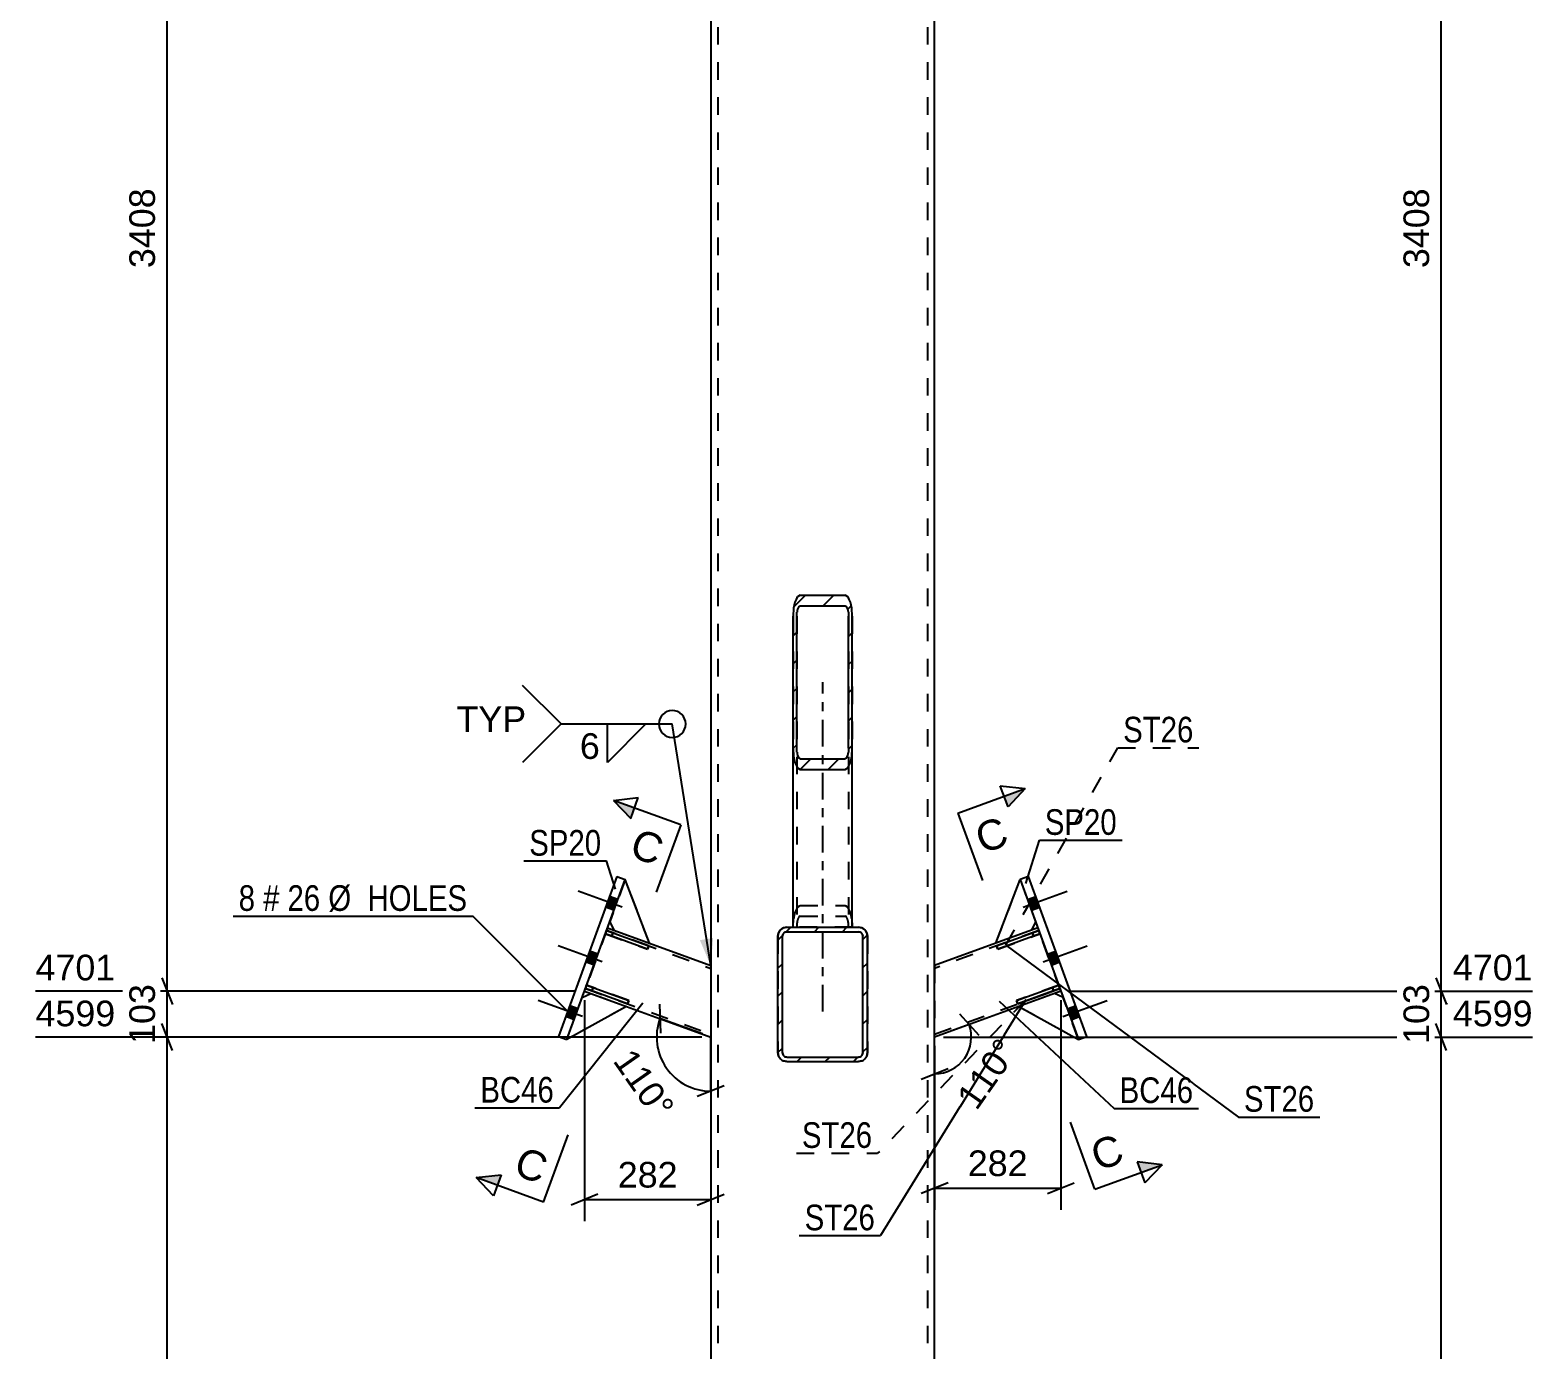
# Model space of a CAD drawing. Header units: millimetres. Extents: x -315 to 526, y -215 to 379.
# Drawn here: x -88.5 to 79.9, y 84.2 to 231.6 of the extents above; entities that cross this region are included whole.
import ezdxf

# ---------------------------------------------------------------- set-up
doc = ezdxf.new("R2010")
doc.units = ezdxf.units.MM
doc.linetypes.add('DXK_LINE_DOT2', pattern=[3.9198, 1.9599, -1.9599])
doc.linetypes.add('DXK_LINE_DOT3', pattern=[5.9187, 2.979, -0.9799, 0.9799, -0.9799])
doc.styles.add('Arial', font='arial.ttf', dxfattribs={"height": 0.2})
doc.styles.add('Arial Narrow', font='ARIALN.TTF', dxfattribs={"height": 0.2})

# ---------------------------------------------------------------- blocks, each defined once
blk = doc.blocks.new('Part-284857918-11351 - 11259')
at = {"color": 7, "linetype": 'DXK_LINE_DOT2'}
for p, q in [((-24.03, 131.32), (-26.6, 124.27)), ((-24.13, 131.03), (-12.5, 126.8)), ((-23.33, 131.06), (-19.33, 129.61)), ((-12.5, 127.12), (-12.5, 119.14)), ((-26.49, 124.55), (-12.5, 119.46)), ((-25.89, 124.01), (-21.9, 122.56))]:
    blk.add_line(p, q, dxfattribs=at)
at = {"color": 2, "linetype": 'Continuous'}
for p, q in [((-24.03, 131.32), (-23.33, 131.06)), ((-19.33, 129.61), (-12.5, 127.12)), ((-26.6, 124.27), (-25.89, 124.01)), ((-21.9, 122.56), (-12.5, 119.14))]:
    blk.add_line(p, q, dxfattribs=at)
blk = doc.blocks.new('Part-284857918-11346 - 11259')
at = {"linetype": 'Continuous'}
h = blk.add_hatch(dxfattribs=at)
h.set_pattern_fill('', scale=0.7, style=0, pattern_type=0)
h.set_pattern_definition([(45, (-5, 117.4), (-1.57154, 1.57154), [])])
h.paths.add_polyline_path([(-5, 130.4), (-5, 117.4), (-4.92, 117.02), (-4.71, 116.69), (-4.38, 116.48), (-4, 116.4), (4, 116.4), (4.38, 116.48), (4.71, 116.69), (4.92, 117.02), (5, 117.4), (5, 130.4), (4.92, 130.78), (4.71, 131.11), (4.38, 131.32), (4, 131.4), (-4, 131.4), (-4.38, 131.32), (-4.71, 131.11), (-4.92, 130.78)])
h.paths.add_polyline_path([(-4.35, 130.75), (-4.19, 130.86), (-4, 130.9), (4, 130.9), (4.19, 130.86), (4.35, 130.75), (4.46, 130.59), (4.5, 130.4), (4.5, 117.4), (4.46, 117.21), (4.35, 117.05), (4.19, 116.94), (4, 116.9), (-4, 116.9), (-4.19, 116.94), (-4.35, 117.05), (-4.46, 117.21), (-4.5, 117.4), (-4.5, 130.4), (-4.46, 130.59)])
at = {"color": 7, "linetype": 'DXK_LINE_DOT2'}
for p, q in [((-4.38, 131.32), (-4, 131.4)), ((-4, 131.4), (4, 131.4)), ((4, 131.4), (4.38, 131.32)), ((-5, 130.4), (-4.92, 130.78)), ((-5, 130.4), (-5, 117.4)), ((-5, 130.4), (-5, 130.4)), ((-4.46, 130.59), (-4.5, 130.4)), ((-4.5, 117.4), (-4.5, 130.4)), ((-4, 130.9), (-4.19, 130.86)), ((-4, 130.9), (4, 130.9)), ((4.19, 130.86), (4, 130.9)), ((4.5, 130.4), (4.46, 130.59)), ((4.5, 117.4), (4.5, 130.4)), ((4.92, 130.78), (5, 130.4)), ((5, 130.4), (5, 117.4)), ((5, 130.4), (5, 130.4)), ((-4.92, 117.02), (-5, 117.4)), ((-4.5, 117.4), (-4.46, 117.21)), ((-4, 116.4), (-4.38, 116.48)), ((-4.19, 116.94), (-4, 116.9)), ((-4, 116.9), (4, 116.9)), ((-4, 116.4), (4, 116.4)), ((4, 116.9), (4.19, 116.94)), ((4.38, 116.48), (4, 116.4)), ((4.46, 117.21), (4.5, 117.4)), ((5, 117.4), (4.92, 117.02))]:
    blk.add_line(p, q, dxfattribs=at)
at = {"color": 2, "linetype": 'Continuous'}
for p, q in [((-4, 131.4), (-4.38, 131.32)), ((-4, 131.4), (-4, 131.4)), ((-4, 131.4), (4, 131.4)), ((4, 131.4), (4, 131.4)), ((4.38, 131.32), (4, 131.4)), ((-4.92, 130.78), (-5, 130.4)), ((-5, 130.4), (-5, 130.4)), ((-5, 117.4), (-5, 130.4)), ((-4.5, 130.4), (-4.46, 130.59)), ((-4.5, 130.4), (-4.5, 130.4)), ((-4.5, 117.4), (-4.5, 130.4)), ((-4.19, 130.86), (-4, 130.9)), ((-4, 130.9), (-4, 130.9)), ((-4, 130.9), (4, 130.9)), ((4, 130.9), (4, 130.9)), ((4, 130.9), (4.19, 130.86)), ((4.46, 130.59), (4.5, 130.4)), ((4.5, 130.4), (4.5, 130.4)), ((4.5, 117.4), (4.5, 130.4)), ((5, 130.4), (4.92, 130.78)), ((5, 130.4), (5, 130.4)), ((5, 117.4), (5, 130.4)), ((-5, 117.4), (-5, 117.4)), ((-5, 117.4), (-4.92, 117.02)), ((-4.5, 117.4), (-4.5, 117.4)), ((-4.46, 117.21), (-4.5, 117.4)), ((-4.38, 116.48), (-4, 116.4)), ((-4, 116.9), (-4.19, 116.94)), ((-4, 116.9), (-4, 116.9)), ((-4, 116.9), (4, 116.9)), ((-4, 116.4), (-4, 116.4)), ((-4, 116.4), (4, 116.4)), ((4.19, 116.94), (4, 116.9)), ((4, 116.9), (4, 116.9)), ((4, 116.4), (4.38, 116.48)), ((4, 116.4), (4, 116.4)), ((4.5, 117.4), (4.46, 117.21)), ((4.5, 117.4), (4.5, 117.4)), ((4.92, 117.02), (5, 117.4)), ((5, 117.4), (5, 117.4))]:
    blk.add_line(p, q, dxfattribs=at)
at = {"color": 7, "linetype": 'DXK_LINE_DOT3'}
blk.add_line((0, 123.9), (0, 123.9), dxfattribs=at)
at = {"color": 7, "linetype": 'DXK_LINE_DOT2'}
for centre, radius, start, end in [((-4, 130.4), 1, 112.5, 157.5), ((-4, 130.4), 0.5, 112.5, 157.5), ((4, 130.4), 0.5, 22.5, 67.5), ((4, 130.4), 1, 22.5, 67.5), ((-4, 117.4), 1, 202.5, 247.5), ((-4, 117.4), 0.5, 202.5, 247.5), ((4, 117.4), 0.5, 292.5, 337.5), ((4, 117.4), 1, 292.5, 337.5)]:
    blk.add_arc(centre, radius, start, end, dxfattribs=at)
at = {"color": 2, "linetype": 'Continuous'}
for centre, radius, start, end in [((-4, 130.4), 1, 112.5, 157.5), ((-4, 130.4), 0.5, 112.5, 157.5), ((4, 130.4), 0.5, 22.5, 67.5), ((4, 130.4), 1, 22.5, 67.5), ((-4, 117.4), 1, 202.5, 247.5), ((-4, 117.4), 0.5, 202.5, 247.5), ((4, 117.4), 0.5, 292.5, 337.5), ((4, 117.4), 1, 292.5, 337.5)]:
    blk.add_arc(centre, radius, start, end, dxfattribs=at)
blk = doc.blocks.new('Part-284857918-11348 - 11259')
at = {"linetype": 'Continuous'}
h = blk.add_hatch(dxfattribs=at)
h.set_pattern_fill('', scale=0.7, style=0, pattern_type=0)
h.set_pattern_definition([(45, (-3.3, 151.3898), (-1.57154, 1.57154), [])])
h.paths.add_polyline_path([(-3.3, 166.13), (-3.3, 151.39), (-3.24, 150.49), (-3.07, 149.72), (-2.81, 149.21), (-2.5, 149.03), (2.5, 149.03), (2.81, 149.21), (3.07, 149.72), (3.24, 150.49), (3.3, 151.39), (3.3, 166.13), (3.24, 167.04), (3.07, 167.8), (2.81, 168.31), (2.5, 168.49), (-2.5, 168.49), (-2.81, 168.31), (-3.07, 167.8), (-3.24, 167.04)])
h.paths.add_polyline_path([(-2.78, 166.97), (-2.65, 167.22), (-2.5, 167.31), (2.5, 167.31), (2.65, 167.22), (2.78, 166.97), (2.87, 166.58), (2.9, 166.13), (2.9, 151.39), (2.87, 150.94), (2.78, 150.56), (2.65, 150.3), (2.5, 150.21), (-2.5, 150.21), (-2.65, 150.3), (-2.78, 150.56), (-2.87, 150.94), (-2.9, 151.39), (-2.9, 166.13), (-2.87, 166.58)])
at = {"color": 2, "linetype": 'Continuous'}
for p, q in [((-2.5, 168.49), (-2.81, 168.31)), ((-2.5, 168.49), (2.5, 168.49)), ((2.81, 168.31), (2.5, 168.49)), ((-3.24, 167.04), (-3.3, 166.13)), ((-2.65, 167.22), (-2.5, 167.31)), ((-2.5, 167.31), (2.5, 167.31)), ((2.5, 167.31), (2.65, 167.22)), ((3.3, 166.13), (3.24, 167.04)), ((-3.3, 151.39), (-3.3, 166.13)), ((-2.9, 166.13), (-2.87, 166.58)), ((-2.9, 151.39), (-2.9, 166.13)), ((2.87, 166.58), (2.9, 166.13)), ((2.9, 151.39), (2.9, 166.13)), ((3.3, 151.39), (3.3, 166.13)), ((-3.3, 131.4), (-3.3, 151.39)), ((-3.3, 151.39), (-3.24, 150.49)), ((-2.87, 150.94), (-2.9, 151.39)), ((-2.5, 150.21), (-2.65, 150.3)), ((-2.5, 150.21), (2.5, 150.21)), ((2.65, 150.3), (2.5, 150.21)), ((2.9, 151.39), (2.87, 150.94)), ((3.24, 150.49), (3.3, 151.39)), ((3.3, 131.4), (3.3, 151.39)), ((-2.81, 149.21), (-2.5, 149.03)), ((-2.5, 149.03), (2.5, 149.03)), ((2.5, 149.03), (2.81, 149.21))]:
    blk.add_line(p, q, dxfattribs=at)
at = {"color": 7, "linetype": 'DXK_LINE_DOT2'}
for p, q in [((-3.3, 166.13), (-3.3, 151.39)), ((-2.9, 166.13), (-2.9, 131.4)), ((2.9, 166.13), (2.9, 131.4)), ((3.3, 166.13), (3.3, 151.39)), ((-2.81, 133.64), (-2.5, 133.82)), ((-2.5, 133.82), (2.5, 133.82)), ((2.5, 133.82), (2.81, 133.64)), ((-3.3, 131.46), (-3.24, 132.36)), ((3.3, 131.4), (-3.3, 131.4)), ((-2.87, 131.91), (-2.9, 131.46)), ((-2.5, 132.64), (-2.65, 132.55)), ((-2.5, 132.64), (2.5, 132.64)), ((2.65, 132.55), (2.5, 132.64)), ((2.9, 131.46), (2.87, 131.91)), ((3.24, 132.36), (3.3, 131.46))]:
    blk.add_line(p, q, dxfattribs=at)
at = {"color": 7, "linetype": 'DXK_LINE_DOT3'}
blk.add_line((0, 121.99), (0, 158.76), dxfattribs=at)
at = {"color": 2, "linetype": 'Continuous'}
for centre, radius, start, end in [((-0.49, 166.82), 2.76, 147.1246, 175.4089), ((-1.49, 166.47), 1.38, 147.1246, 175.4089), ((1.49, 166.47), 1.38, 4.5911, 32.8754), ((0.49, 166.82), 2.76, 4.5911, 32.8754), ((-0.49, 150.71), 2.76, 184.5911, 212.8754), ((-1.49, 151.05), 1.38, 184.5911, 212.8754), ((1.49, 151.05), 1.38, 327.1246, 355.4089), ((0.49, 150.71), 2.76, 327.1246, 355.4089)]:
    blk.add_arc(centre, radius, start, end, dxfattribs=at)
at = {"color": 7, "linetype": 'DXK_LINE_DOT2'}
for centre, radius, start, end in [((-0.49, 132.14), 2.76, 147.1246, 175.4089), ((0.49, 132.14), 2.76, 4.5911, 32.8754), ((-1.49, 131.8), 1.38, 147.1246, 175.4089), ((1.49, 131.8), 1.38, 4.5911, 32.8754)]:
    blk.add_arc(centre, radius, start, end, dxfattribs=at)
blk = doc.blocks.new('Part-284857918-11370 - 11259')
at = {"color": 7, "linetype": 'DXK_LINE_DOT2'}
for p, q in [((24.13, 131.03), (12.5, 126.8)), ((23.33, 131.06), (19.33, 129.61)), ((26.6, 124.27), (24.03, 131.32)), ((12.5, 127.12), (12.5, 119.14)), ((12.5, 119.46), (26.49, 124.55)), ((25.89, 124.01), (21.9, 122.56))]:
    blk.add_line(p, q, dxfattribs=at)
at = {"color": 2, "linetype": 'Continuous'}
for p, q in [((24.03, 131.32), (23.33, 131.06)), ((19.33, 129.61), (12.5, 127.12)), ((26.6, 124.27), (25.89, 124.01)), ((21.9, 122.56), (12.5, 119.14))]:
    blk.add_line(p, q, dxfattribs=at)
blk = doc.blocks.new('Part-284857918-11373 - 11259')
at = {"color": 2, "linetype": 'Continuous'}
for p, q in [((-23, 137.06), (-29.5, 119.21)), ((-28.56, 118.86), (-22.06, 136.72)), ((-23, 137.06), (-22.06, 136.72)), ((-29.5, 119.21), (-28.56, 118.86))]:
    blk.add_line(p, q, dxfattribs=at)
blk = doc.blocks.new('Part-284857918-11438 - 11259')
at = {"color": 7, "linetype": 'DXK_LINE_DOT2'}
for p, q in [((26.36, 124.93), (21.66, 123.22)), ((25.65, 124.67), (25.79, 124.29)), ((26.49, 124.55), (26.36, 124.93)), ((21.66, 123.22), (21.79, 122.84)), ((21.79, 122.84), (26.49, 124.55))]:
    blk.add_line(p, q, dxfattribs=at)
blk = doc.blocks.new('Part-284857918-11374 - 11259')
at = {"color": 2, "linetype": 'Continuous'}
for p, q in [((23, 137.06), (22.06, 136.72)), ((22.06, 136.72), (28.56, 118.86)), ((29.5, 119.21), (23, 137.06)), ((28.56, 118.86), (29.5, 119.21))]:
    blk.add_line(p, q, dxfattribs=at)
blk = doc.blocks.new('Part-284857918-11439 - 11259')
at = {"color": 7, "linetype": 'DXK_LINE_DOT2'}
for p, q in [((24.13, 131.03), (19.43, 129.32)), ((19.57, 128.95), (24.27, 130.66)), ((23.43, 130.78), (23.56, 130.4)), ((24.27, 130.66), (24.13, 131.03)), ((19.43, 129.32), (19.57, 128.95))]:
    blk.add_line(p, q, dxfattribs=at)
blk = doc.blocks.new('Part-284857918-11445 - 11259')
at = {"color": 2, "linetype": 'Continuous'}
for p, q in [((19.33, 129.61), (22.06, 136.72)), ((23.77, 132.02), (23.33, 131.06)), ((23.33, 131.06), (19.33, 129.61))]:
    blk.add_line(p, q, dxfattribs=at)
at = {"color": 7, "linetype": 'DXK_LINE_DOT2'}
blk.add_line((22.06, 136.72), (23.77, 132.02), dxfattribs=at)
blk = doc.blocks.new('Part-284857918-11446 - 11259')
at = {"color": 7, "linetype": 'DXK_LINE_DOT2'}
for p, q in [((-24.13, 131.03), (-24.27, 130.66)), ((-24.27, 130.66), (-19.57, 128.95)), ((-19.43, 129.32), (-24.13, 131.03)), ((-23.43, 130.78), (-23.56, 130.4)), ((-19.57, 128.95), (-19.43, 129.32))]:
    blk.add_line(p, q, dxfattribs=at)
blk = doc.blocks.new('Part-284857918-11382 - 11259')
at = {"color": 7, "linetype": 'DXK_LINE_DOT2'}
for p, q in [((-4, 131.4), (-4.38, 131.32)), ((-4, 131.4), (4, 131.4)), ((4.38, 131.32), (4, 131.4)), ((-4.92, 130.78), (-5, 130.4)), ((-5, 117.4), (-5, 130.4)), ((-4.5, 130.4), (-4.46, 130.59)), ((-4.5, 117.4), (-4.5, 130.4)), ((-4.19, 130.86), (-4, 130.9)), ((-4, 130.9), (4, 130.9)), ((4, 130.9), (4.19, 130.86)), ((4.46, 130.59), (4.5, 130.4)), ((4.5, 117.4), (4.5, 130.4)), ((5, 130.4), (4.92, 130.78)), ((5, 117.4), (5, 130.4)), ((-5, 117.4), (-4.92, 117.02)), ((-4.46, 117.21), (-4.5, 117.4)), ((-4.38, 116.48), (-4, 116.4)), ((-4, 116.9), (-4.19, 116.94)), ((-4, 116.9), (4, 116.9)), ((-4, 116.4), (4, 116.4)), ((4.19, 116.94), (4, 116.9)), ((4, 116.4), (4.38, 116.48)), ((4.5, 117.4), (4.46, 117.21)), ((4.92, 117.02), (5, 117.4))]:
    blk.add_line(p, q, dxfattribs=at)
at = {"color": 7, "linetype": 'DXK_LINE_DOT3'}
blk.add_line((0, 123.9), (0, 123.9), dxfattribs=at)
at = {"color": 7, "linetype": 'DXK_LINE_DOT2'}
for centre, radius, start, end in [((-4, 130.4), 1, 112.5, 157.5), ((-4, 130.4), 0.5, 112.5, 157.5), ((4, 130.4), 0.5, 22.5, 67.5), ((4, 130.4), 1, 22.5, 67.5), ((-4, 117.4), 1, 202.5, 247.5), ((-4, 117.4), 0.5, 202.5, 247.5), ((4, 117.4), 0.5, 292.5, 337.5), ((4, 117.4), 1, 292.5, 337.5)]:
    blk.add_arc(centre, radius, start, end, dxfattribs=at)
blk = doc.blocks.new('Part-284857918-11413 - 11259')
at = {"color": 2, "linetype": 'Continuous'}
for p, q in [((-12.5, 294.65), (-12.5, 62)), ((-12.5, 294.65), (-12.25, 294.65)), ((-11.7, 294.65), (-10.9, 294.65)), ((-10.9, 294.65), (11.7, 294.65)), ((12.5, 294.65), (12.25, 294.65)), ((12.5, 62), (12.5, 294.65)), ((-12.5, 61.9), (-12.5, 0)), ((12.5, 0), (12.5, 61.9))]:
    blk.add_line(p, q, dxfattribs=at)
at = {"color": 7, "linetype": 'DXK_LINE_DOT2'}
for p, q in [((-12.38, 294.65), (-11.7, 294.65)), ((-11.7, 294.65), (-11.7, 62)), ((12.25, 294.65), (10.9, 294.65)), ((11.7, 294.65), (11.7, 62)), ((-11.7, 61.9), (-11.7, 0)), ((11.7, 61.9), (11.7, 0)), ((-12.5, 0), (12.5, 0))]:
    blk.add_line(p, q, dxfattribs=at)
blk = doc.blocks.new('Part-284857918-11440 - 11259')
at = {"color": 2, "linetype": 'Continuous'}
for p, q in [((21.66, 123.22), (26.36, 124.93)), ((26.36, 124.93), (26.49, 124.55)), ((21.79, 122.84), (21.66, 123.22)), ((26.49, 124.55), (21.79, 122.84))]:
    blk.add_line(p, q, dxfattribs=at)
at = {"color": 7, "linetype": 'DXK_LINE_DOT2'}
blk.add_line((25.79, 124.29), (25.65, 124.67), dxfattribs=at)
blk = doc.blocks.new('Part-284857918-11441 - 11259')
at = {"color": 2, "linetype": 'Continuous'}
for p, q in [((19.43, 129.32), (24.13, 131.03)), ((24.27, 130.66), (19.57, 128.95)), ((24.13, 131.03), (24.27, 130.66)), ((19.57, 128.95), (19.43, 129.32))]:
    blk.add_line(p, q, dxfattribs=at)
at = {"color": 7, "linetype": 'DXK_LINE_DOT2'}
blk.add_line((23.56, 130.4), (23.43, 130.78), dxfattribs=at)
blk = doc.blocks.new('Part-284857918-11442 - 11259')
at = {"color": 7, "linetype": 'DXK_LINE_DOT2'}
for p, q in [((25.89, 124.01), (21.9, 122.56)), ((26.85, 123.56), (25.89, 124.01)), ((28.56, 118.86), (26.85, 123.56)), ((21.9, 122.56), (28.56, 118.86))]:
    blk.add_line(p, q, dxfattribs=at)
blk = doc.blocks.new('Part-284857918-11443 - 11259')
at = {"color": 2, "linetype": 'Continuous'}
for p, q in [((25.89, 124.01), (21.9, 122.56)), ((26.85, 123.56), (25.89, 124.01)), ((21.9, 122.56), (28.56, 118.86))]:
    blk.add_line(p, q, dxfattribs=at)
at = {"color": 7, "linetype": 'DXK_LINE_DOT2'}
blk.add_line((28.56, 118.86), (26.85, 123.56), dxfattribs=at)
blk = doc.blocks.new('Part-284857918-11444 - 11259')
at = {"color": 7, "linetype": 'DXK_LINE_DOT2'}
for p, q in [((19.33, 129.61), (22.06, 136.72)), ((22.06, 136.72), (23.77, 132.02)), ((23.77, 132.02), (23.33, 131.06)), ((23.33, 131.06), (19.33, 129.61))]:
    blk.add_line(p, q, dxfattribs=at)
blk = doc.blocks.new('Part-284857918-11447 - 11259')
at = {"color": 7, "linetype": 'DXK_LINE_DOT2'}
for p, q in [((-26.36, 124.93), (-26.49, 124.55)), ((-21.66, 123.22), (-26.36, 124.93)), ((-25.65, 124.67), (-25.79, 124.29)), ((-26.49, 124.55), (-21.79, 122.84)), ((-21.79, 122.84), (-21.66, 123.22))]:
    blk.add_line(p, q, dxfattribs=at)
blk = doc.blocks.new('Part-284857918-11448 - 11259')
at = {"color": 2, "linetype": 'Continuous'}
for p, q in [((-24.27, 130.66), (-24.13, 131.03)), ((-19.57, 128.95), (-24.27, 130.66)), ((-24.13, 131.03), (-19.43, 129.32)), ((-19.43, 129.32), (-19.57, 128.95))]:
    blk.add_line(p, q, dxfattribs=at)
at = {"color": 7, "linetype": 'DXK_LINE_DOT2'}
blk.add_line((-23.56, 130.4), (-23.43, 130.78), dxfattribs=at)
blk = doc.blocks.new('Part-284857918-11449 - 11259')
at = {"color": 2, "linetype": 'Continuous'}
for p, q in [((-26.49, 124.55), (-26.36, 124.93)), ((-26.36, 124.93), (-21.66, 123.22)), ((-21.79, 122.84), (-26.49, 124.55)), ((-21.66, 123.22), (-21.79, 122.84))]:
    blk.add_line(p, q, dxfattribs=at)
at = {"color": 7, "linetype": 'DXK_LINE_DOT2'}
blk.add_line((-25.79, 124.29), (-25.65, 124.67), dxfattribs=at)
blk = doc.blocks.new('Part-284857918-11450 - 11259')
at = {"color": 7, "linetype": 'DXK_LINE_DOT2'}
for p, q in [((-22.06, 136.72), (-23.77, 132.02)), ((-19.33, 129.61), (-22.06, 136.72)), ((-23.77, 132.02), (-23.33, 131.06)), ((-23.33, 131.06), (-19.33, 129.61))]:
    blk.add_line(p, q, dxfattribs=at)
blk = doc.blocks.new('Part-284857918-11451 - 11259')
at = {"color": 7, "linetype": 'DXK_LINE_DOT2'}
blk.add_line((-22.06, 136.72), (-23.77, 132.02), dxfattribs=at)
at = {"color": 2, "linetype": 'Continuous'}
for p, q in [((-19.33, 129.61), (-22.06, 136.72)), ((-23.77, 132.02), (-23.33, 131.06)), ((-23.33, 131.06), (-19.33, 129.61))]:
    blk.add_line(p, q, dxfattribs=at)
blk = doc.blocks.new('Part-284857918-11452 - 11259')
at = {"color": 7, "linetype": 'DXK_LINE_DOT2'}
for p, q in [((-28.56, 118.86), (-26.85, 123.56)), ((-26.85, 123.56), (-25.89, 124.01)), ((-25.89, 124.01), (-21.9, 122.56)), ((-21.9, 122.56), (-28.56, 118.86))]:
    blk.add_line(p, q, dxfattribs=at)
blk = doc.blocks.new('Part-284857918-11453 - 11259')
at = {"color": 7, "linetype": 'DXK_LINE_DOT2'}
blk.add_line((-28.56, 118.86), (-26.85, 123.56), dxfattribs=at)
at = {"color": 2, "linetype": 'Continuous'}
for p, q in [((-26.85, 123.56), (-25.89, 124.01)), ((-25.89, 124.01), (-21.9, 122.56)), ((-21.9, 122.56), (-28.56, 118.86))]:
    blk.add_line(p, q, dxfattribs=at)
blk = doc.blocks.new('Bolt-284857918-11461 - 11259')
at = {"linetype": 'Continuous'}
for points in [[(-23.31, 133.29), (-22.87, 134.51), (-23.81, 134.85), (-24.25, 133.63)], [(-23.31, 133.29), (-22.87, 134.51), (-23.81, 134.85), (-24.25, 133.63)], [(-23.31, 133.29), (-22.87, 134.51), (-23.81, 134.85), (-24.25, 133.63)], [(-25.53, 127.18), (-25.09, 128.4), (-26.03, 128.74), (-26.47, 127.52)], [(-25.53, 127.18), (-25.09, 128.4), (-26.03, 128.74), (-26.47, 127.52)], [(-27.76, 121.07), (-27.31, 122.29), (-28.25, 122.64), (-28.7, 121.42)], [(-27.76, 121.07), (-27.31, 122.29), (-28.25, 122.64), (-28.7, 121.42)], [(-27.76, 121.07), (-27.31, 122.29), (-28.25, 122.64), (-28.7, 121.42)]]:
    blk.add_hatch(color=1, dxfattribs=at).paths.add_polyline_path(points)
at = {"color": 1, "linetype": 'Continuous'}
for p, q in [((-22.38, 133.64), (-27.32, 135.44)), ((-22.38, 133.64), (-27.32, 135.44)), ((-22.38, 133.64), (-27.32, 135.44)), ((-22.87, 134.51), (-23.81, 134.85)), ((-22.87, 134.51), (-23.81, 134.85)), ((-22.87, 134.51), (-23.81, 134.85)), ((-23.31, 133.29), (-24.25, 133.63)), ((-23.31, 133.29), (-24.25, 133.63)), ((-23.31, 133.29), (-24.25, 133.63)), ((-24.61, 127.54), (-29.54, 129.33)), ((-24.61, 127.54), (-29.54, 129.33)), ((-25.09, 128.4), (-26.03, 128.74)), ((-25.09, 128.4), (-26.03, 128.74)), ((-25.53, 127.18), (-26.47, 127.52)), ((-25.53, 127.18), (-26.47, 127.52)), ((-26.83, 121.43), (-31.76, 123.22)), ((-26.83, 121.43), (-31.76, 123.22)), ((-26.83, 121.43), (-31.76, 123.22)), ((-27.76, 121.07), (-28.7, 121.42)), ((-27.76, 121.07), (-28.7, 121.42)), ((-27.76, 121.07), (-28.7, 121.42)), ((-27.31, 122.29), (-28.25, 122.64)), ((-27.31, 122.29), (-28.25, 122.64)), ((-27.31, 122.29), (-28.25, 122.64))]:
    blk.add_line(p, q, dxfattribs=at)
blk = doc.blocks.new('Bolt-284857918-11462 - 11259')
at = {"linetype": 'Continuous'}
for points in [[(22.87, 134.51), (23.31, 133.29), (24.25, 133.63), (23.81, 134.85)], [(22.87, 134.51), (23.31, 133.29), (24.25, 133.63), (23.81, 134.85)], [(22.87, 134.51), (23.31, 133.29), (24.25, 133.63), (23.81, 134.85)], [(25.09, 128.4), (25.54, 127.18), (26.47, 127.52), (26.03, 128.74)], [(25.09, 128.4), (25.54, 127.18), (26.47, 127.52), (26.03, 128.74)], [(27.31, 122.29), (27.76, 121.07), (28.7, 121.42), (28.25, 122.64)], [(27.31, 122.29), (27.76, 121.07), (28.7, 121.42), (28.25, 122.64)], [(27.31, 122.29), (27.76, 121.07), (28.7, 121.42), (28.25, 122.64)]]:
    blk.add_hatch(color=1, dxfattribs=at).paths.add_polyline_path(points)
at = {"color": 1, "linetype": 'Continuous'}
for p, q in [((22.38, 133.64), (27.32, 135.44)), ((22.38, 133.64), (27.32, 135.44)), ((22.38, 133.64), (27.32, 135.44)), ((22.87, 134.51), (23.81, 134.85)), ((22.87, 134.51), (23.81, 134.85)), ((22.87, 134.51), (23.81, 134.85)), ((23.31, 133.29), (24.25, 133.63)), ((23.31, 133.29), (24.25, 133.63)), ((23.31, 133.29), (24.25, 133.63)), ((24.61, 127.54), (29.54, 129.33)), ((24.61, 127.54), (29.54, 129.33)), ((25.09, 128.4), (26.03, 128.74)), ((25.09, 128.4), (26.03, 128.74)), ((25.54, 127.18), (26.47, 127.52)), ((25.54, 127.18), (26.47, 127.52)), ((26.83, 121.43), (31.76, 123.22)), ((26.83, 121.43), (31.76, 123.22)), ((26.83, 121.43), (31.76, 123.22)), ((27.31, 122.29), (28.25, 122.64)), ((27.31, 122.29), (28.25, 122.64)), ((27.31, 122.29), (28.25, 122.64)), ((27.76, 121.07), (28.7, 121.42)), ((27.76, 121.07), (28.7, 121.42)), ((27.76, 121.07), (28.7, 121.42))]:
    blk.add_line(p, q, dxfattribs=at)
blk = doc.blocks.new('AngleDimension-284857918-29311 - 11259')
at = {"color": 7, "linetype": 'Continuous'}
for p, q in [((15.27, 121.74), (17.43, 119.34)), ((16.35, 120.54), (12.5, 119.14)), ((12.5, 115.04), (12.5, 119.14)), ((12.5, 118.14), (12.5, 115.04)), ((11, 114.44), (14, 115.64))]:
    blk.add_line(p, q, dxfattribs=at)
blk.add_arc((12.5, 119.14), 4.1, 270, 20, dxfattribs=at)
at = {"color": 0}
blk.add_wipeout([(22.75, 117.74), (19.31, 120.15), (13.88, 112.39), (17.32, 109.98)], dxfattribs=at)
at = {"color": 3, "style": 'Arial'}
blk.add_text('110°', height=2.865, rotation=54.9982, dxfattribs=at).set_placement((17.17, 110.82))
blk = doc.blocks.new('StraightDimension-284857918-29261 - 11259')
at = {"color": 7, "linetype": 'Continuous'}
for p, q in [((-26.6, 123.27), (-26.6, 98.58)), ((-12.5, 118.14), (-12.5, 98.58)), ((-25.1, 101.58), (-28.1, 100.38)), ((-14, 100.38), (-11, 101.58)), ((-26.6, 100.98), (-12.5, 100.98))]:
    blk.add_line(p, q, dxfattribs=at)
at = {"color": 0}
blk.add_wipeout([(-15.61, 101.73), (-15.61, 105.93), (-23.48, 105.93), (-23.48, 101.73)], dxfattribs=at)
at = {"color": 3, "style": 'Arial'}
blk.add_text('282', height=2.865, dxfattribs=at).set_placement((-22.88, 102.33))
blk = doc.blocks.new('StraightDimension-284857918-29382 - 11259')
at = {"color": 7, "linetype": 'Continuous'}
for p, q in [((69.68, 117.64), (68.48, 120.64)), ((13.5, 119.14), (79.27, 119.14)), ((69.08, 0), (69.08, 119.14)), ((13.5, 0), (72.6, 0)), ((68.48, 1.5), (69.68, -1.5))]:
    blk.add_line(p, q, dxfattribs=at)
at = {"color": 0, "linetype": 'Continuous'}
for points in [[(79.87, 119.74), (79.87, 123.94), (69.78, 123.94), (69.78, 119.74)], [(73.2, 0.6), (73.2, 4.8), (69.78, 4.8), (69.78, 0.6)]]:
    blk.add_wipeout(points, dxfattribs=at)
at = {"color": 0}
blk.add_wipeout([(68.33, 64.62), (64.13, 64.62), (64.13, 54.52), (68.33, 54.52)], dxfattribs=at)
at = {"color": 3, "linetype": 'Continuous', "style": 'Arial'}
for s, height, p in [('4599', 2.865, (70.38, 120.34)), ('0', 2.87, (70.38, 1.2))]:
    blk.add_text(s, height=height, dxfattribs=at).set_placement(p)
at = {"color": 3, "style": 'Arial'}
blk.add_text('4599', height=2.865, rotation=90.0002, dxfattribs=at).set_placement((67.73, 55.12))
blk = doc.blocks.new('StraightDimension-284857918-28617 - 11259')
at = {"color": 7, "linetype": 'Continuous'}
for p, q in [((-72.62, 293.15), (-73.82, 296.15)), ((-13.5, 294.65), (-83.41, 294.65)), ((-73.22, 124.27), (-73.22, 294.65)), ((-73.82, 125.77), (-72.62, 122.77)), ((-27.6, 124.27), (-87.91, 124.27))]:
    blk.add_line(p, q, dxfattribs=at)
at = {"color": 0, "linetype": 'Continuous'}
blk.add_wipeout([(-73.92, 295.25), (-73.92, 299.45), (-84.01, 299.45), (-84.01, 295.25)], dxfattribs=at)
at = {"color": 0}
blk.add_wipeout([(-73.97, 214.5), (-78.17, 214.5), (-78.17, 204.41), (-73.97, 204.41)], dxfattribs=at)
at = {"color": 3, "linetype": 'Continuous', "style": 'Arial'}
blk.add_text('8109', height=2.865, dxfattribs=at).set_placement((-83.41, 295.85))
at = {"color": 3, "style": 'Arial'}
blk.add_text('3408', height=2.865, rotation=90.0002, dxfattribs=at).set_placement((-74.57, 205.01))
blk = doc.blocks.new('StraightDimension-284857918-28618 - 11259')
at = {"color": 7, "linetype": 'Continuous'}
for p, q in [((-73.82, 125.77), (-72.62, 122.77)), ((-27.6, 124.27), (-87.91, 124.27)), ((-73.22, 119.14), (-73.22, 124.27)), ((-72.62, 117.64), (-73.82, 120.64)), ((-13.5, 119.14), (-87.91, 119.14))]:
    blk.add_line(p, q, dxfattribs=at)
at = {"color": 0}
blk.add_wipeout([(-73.97, 125.64), (-78.17, 125.64), (-78.17, 117.77), (-73.97, 117.77)], dxfattribs=at)
at = {"color": 3, "style": 'Arial'}
blk.add_text('103', height=2.865, rotation=90.0002, dxfattribs=at).set_placement((-74.57, 118.37))
at = {"color": 0, "linetype": 'Continuous'}
blk.add_wipeout([(-78.42, 124.87), (-78.42, 129.07), (-88.51, 129.07), (-88.51, 124.87)], dxfattribs=at)
at = {"color": 3, "linetype": 'Continuous', "style": 'Arial'}
blk.add_text('4701', height=2.865, dxfattribs=at).set_placement((-87.91, 125.47))
blk = doc.blocks.new('StraightDimension-284857918-28619 - 11259')
at = {"color": 7, "linetype": 'Continuous'}
for p, q in [((-72.62, 117.64), (-73.82, 120.64)), ((-13.5, 119.14), (-87.91, 119.14)), ((-73.22, 0), (-73.22, 119.14)), ((-22, 0), (-76.74, 0)), ((-73.82, 1.5), (-72.62, -1.5))]:
    blk.add_line(p, q, dxfattribs=at)
at = {"color": 0, "linetype": 'Continuous'}
for points in [[(-78.42, 119.74), (-78.42, 123.94), (-88.51, 123.94), (-88.51, 119.74)], [(-73.92, 0.6), (-73.92, 4.8), (-77.34, 4.8), (-77.34, 0.6)]]:
    blk.add_wipeout(points, dxfattribs=at)
at = {"color": 0}
blk.add_wipeout([(-73.97, 64.62), (-78.17, 64.62), (-78.17, 54.52), (-73.97, 54.52)], dxfattribs=at)
at = {"color": 3, "linetype": 'Continuous', "style": 'Arial'}
for s, height, p in [('4599', 2.865, (-87.91, 120.34)), ('0', 2.87, (-76.74, 1.2))]:
    blk.add_text(s, height=height, dxfattribs=at).set_placement(p)
at = {"color": 3, "style": 'Arial'}
blk.add_text('4599', height=2.865, rotation=90.0002, dxfattribs=at).set_placement((-74.57, 55.12))
blk = doc.blocks.new('StraightDimension-284857918-29270 - 11259')
at = {"color": 7, "linetype": 'Continuous'}
for p, q in [((26.6, 123.27), (26.6, 99.86)), ((12.5, 118.14), (12.5, 99.86)), ((14, 102.86), (11, 101.66)), ((25.1, 101.66), (28.1, 102.86)), ((12.5, 102.26), (26.6, 102.26))]:
    blk.add_line(p, q, dxfattribs=at)
at = {"color": 0}
blk.add_wipeout([(23.48, 103.01), (23.48, 107.21), (15.61, 107.21), (15.61, 103.01)], dxfattribs=at)
at = {"color": 3, "style": 'Arial'}
blk.add_text('282', height=2.865, dxfattribs=at).set_placement((16.21, 103.61))
blk = doc.blocks.new('AngleDimension-284857918-29305 - 11259')
at = {"color": 7, "linetype": 'Continuous'}
for p, q in [((-18.23, 122.82), (-18.12, 119.59)), ((-13.44, 119.48), (-18.18, 121.2)), ((-18.18, 121.2), (-12.5, 119.14)), ((-12.5, 113.1), (-12.5, 119.14)), ((-11, 113.7), (-14, 112.5))]:
    blk.add_line(p, q, dxfattribs=at)
blk.add_arc((-12.5, 119.14), 6.04, 160, 270, dxfattribs=at)
at = {"color": 0}
blk.add_wipeout([(-18.91, 108.87), (-15.47, 111.28), (-20.9, 119.04), (-24.34, 116.63)], dxfattribs=at)
at = {"color": 3, "style": 'Arial'}
blk.add_text('110°', height=2.865, rotation=-54.9982, dxfattribs=at).set_placement((-23.51, 116.48))
blk = doc.blocks.new('StraightDimension-284857918-29380 - 11259')
at = {"color": 7, "linetype": 'Continuous'}
for p, q in [((69.68, 293.15), (68.48, 296.15)), ((13.5, 294.65), (79.27, 294.65)), ((69.08, 124.27), (69.08, 294.65)), ((68.48, 125.77), (69.68, 122.77)), ((27.6, 124.27), (79.27, 124.27))]:
    blk.add_line(p, q, dxfattribs=at)
at = {"color": 0, "linetype": 'Continuous'}
blk.add_wipeout([(79.87, 295.25), (79.87, 299.45), (69.78, 299.45), (69.78, 295.25)], dxfattribs=at)
at = {"color": 0}
blk.add_wipeout([(68.33, 214.5), (64.13, 214.5), (64.13, 204.41), (68.33, 204.41)], dxfattribs=at)
at = {"color": 3, "linetype": 'Continuous', "style": 'Arial'}
blk.add_text('8109', height=2.865, dxfattribs=at).set_placement((70.38, 295.85))
at = {"color": 3, "style": 'Arial'}
blk.add_text('3408', height=2.865, rotation=90.0002, dxfattribs=at).set_placement((67.73, 205.01))
blk = doc.blocks.new('StraightDimension-284857918-29381 - 11259')
at = {"color": 7, "linetype": 'Continuous'}
for p, q in [((68.48, 125.77), (69.68, 122.77)), ((27.6, 124.27), (79.27, 124.27)), ((69.08, 119.14), (69.08, 124.27)), ((69.68, 117.64), (68.48, 120.64)), ((13.5, 119.14), (79.27, 119.14))]:
    blk.add_line(p, q, dxfattribs=at)
at = {"color": 0, "linetype": 'Continuous'}
blk.add_wipeout([(79.87, 124.87), (79.87, 129.07), (69.78, 129.07), (69.78, 124.87)], dxfattribs=at)
at = {"color": 0}
blk.add_wipeout([(68.33, 125.64), (64.13, 125.64), (64.13, 117.77), (68.33, 117.77)], dxfattribs=at)
at = {"color": 3, "linetype": 'Continuous', "style": 'Arial'}
blk.add_text('4701', height=2.865, dxfattribs=at).set_placement((70.38, 125.47))
at = {"color": 3, "style": 'Arial'}
blk.add_text('103', height=2.865, rotation=90.0002, dxfattribs=at).set_placement((67.73, 118.37))
blk = doc.blocks.new('Mark-284857918-29280 - 11259')
at = {"color": 0}
blk.add_wipeout([(-30.01, 111.82), (-30.01, 114.82), (-38.23, 114.82), (-38.23, 111.82)], dxfattribs=at)
blk.add_wipeout([(-30.01, 111.82), (-30.01, 114.82), (-38.23, 114.82), (-38.23, 111.82)], dxfattribs=at)
at = {"color": 30, "linetype": 'Continuous'}
for p in [(-20.1, 122.92), (-38.83, 111.22)]:
    blk.add_line(p, (-29.41, 111.22), dxfattribs=at)
at = {"color": 3, "style": 'Arial Narrow'}
blk.add_text('BC46', height=2.863, dxfattribs=at).set_placement((-38.23, 111.82))
blk = doc.blocks.new('WeldMark-284857918-37322 - 11259')
at = {"linetype": 'Continuous'}
blk.add_hatch(color=30, dxfattribs=at).paths.add_polyline_path([(-12.23, 130.2), (-12.5, 127.12), (-13.71, 129.96)])
at = {"color": 3, "linetype": 'Continuous'}
for q in [(-33.51, 158.39), (-33.51, 149.81)]:
    blk.add_line((-29.22, 154.1), q, dxfattribs=at)
at = {"color": 30, "linetype": 'Continuous'}
blk.add_line((-12.5, 127.12), (-16.8, 154.1), dxfattribs=at)
at = {"color": 3, "linetype": 'Continuous'}
for start, end in [(90, 270), (270, 90)]:
    blk.add_arc((-16.8, 154.1), 1.5, start, end, dxfattribs=at)
at = {"color": 0}
blk.add_wipeout([(-24.7, 150), (-24.7, 153.4), (-27.32, 153.4), (-27.32, 150)], dxfattribs=at)
at = {"color": 30, "linetype": 'Continuous'}
blk.add_line((-29.22, 154.1), (-16.8, 154.1), dxfattribs=at)
at = {"color": 3, "linetype": 'Continuous'}
for p, q in [((-24.04, 154.1), (-19.76, 154.1)), ((-19.76, 154.1), (-24.04, 149.81)), ((-24.04, 149.81), (-24.04, 154.1))]:
    blk.add_line(p, q, dxfattribs=at)
at = {"color": 3, "style": 'Arial'}
blk.add_text('6', height=2.87, dxfattribs=at).set_placement((-27.12, 150.2))
at = {"color": 0, "linetype": 'Continuous'}
blk.add_wipeout([(-33.12, 153.2), (-33.12, 156.2), (-40.9, 156.2), (-40.9, 153.2)], dxfattribs=at)
blk.add_wipeout([(-33.12, 153.2), (-33.12, 156.2), (-40.9, 156.2), (-40.9, 153.2)], dxfattribs=at)
at = {"color": 3, "linetype": 'Continuous', "style": 'Arial'}
blk.add_text('TYP', height=2.865, dxfattribs=at).set_placement((-40.9, 153.2))
blk = doc.blocks.new('Mark-284857918-29283 - 11259')
at = {"color": 0}
blk.add_wipeout([(-24.73, 139.4), (-24.73, 142.4), (-32.77, 142.4), (-32.77, 139.4)], dxfattribs=at)
blk.add_wipeout([(-24.73, 139.4), (-24.73, 142.4), (-32.77, 142.4), (-32.77, 139.4)], dxfattribs=at)
at = {"color": 30, "linetype": 'Continuous'}
for p in [(-33.37, 138.8), (-23.15, 135.66)]:
    blk.add_line(p, (-24.13, 138.8), dxfattribs=at)
at = {"color": 3, "style": 'Arial Narrow'}
blk.add_text('SP20', height=2.863, dxfattribs=at).set_placement((-32.77, 139.4))
blk = doc.blocks.new('Mark-284857918-29924 - 11259')
at = {"color": 0}
blk.add_wipeout([(41.39, 111.77), (41.39, 114.77), (33.17, 114.77), (33.17, 111.77)], dxfattribs=at)
blk.add_wipeout([(41.39, 111.77), (41.39, 114.77), (33.17, 114.77), (33.17, 111.77)], dxfattribs=at)
at = {"color": 30, "linetype": 'Continuous'}
for p, q in [((19.72, 123.15), (32.57, 111.17)), ((32.57, 111.17), (41.99, 111.17))]:
    blk.add_line(p, q, dxfattribs=at)
at = {"color": 3, "style": 'Arial Narrow'}
blk.add_text('BC46', height=2.863, dxfattribs=at).set_placement((33.17, 111.77))
blk = doc.blocks.new('Mark-284857918-29928 - 11259')
at = {"color": 0}
blk.add_wipeout([(32.84, 141.72), (32.84, 144.72), (24.81, 144.72), (24.81, 141.72)], dxfattribs=at)
blk.add_wipeout([(32.84, 141.72), (32.84, 144.72), (24.81, 144.72), (24.81, 141.72)], dxfattribs=at)
at = {"color": 30, "linetype": 'Continuous'}
for p, q in [((22.7, 136.3), (24.21, 141.12)), ((24.21, 141.12), (33.44, 141.12))]:
    blk.add_line(p, q, dxfattribs=at)
at = {"color": 3, "style": 'Arial Narrow'}
blk.add_text('SP20', height=2.863, dxfattribs=at).set_placement((24.81, 141.72))
blk = doc.blocks.new('SectionMark-284857918-31708 - 11259')
at = {"linetype": 'Continuous'}
for points in [[(-21.01, 144.71), (-21.44, 143.53), (-23.36, 145.56)], [(-35.92, 103.76), (-36.35, 102.58), (-38.7, 103.44)]]:
    blk.add_hatch(color=6, dxfattribs=at).paths.add_polyline_path(points)
at = {"color": 6, "linetype": 'Continuous'}
for p, q in [((-23.36, 145.56), (-20.59, 145.88)), ((-23.36, 145.56), (-21.44, 143.53)), ((-21.44, 143.53), (-20.59, 145.88)), ((-38.7, 103.44), (-35.92, 103.76)), ((-36.77, 101.41), (-38.7, 103.44)), ((-35.92, 103.76), (-36.77, 101.41))]:
    blk.add_line(p, q, dxfattribs=at)
at = {"color": 0, "linetype": 'Continuous'}
for points in [[(-18.58, 138.23), (-17.38, 141.52), (-20.55, 142.67), (-21.75, 139.39)], [(-31.52, 102.69), (-30.32, 105.98), (-33.49, 107.13), (-34.69, 103.84)]]:
    blk.add_wipeout(points, dxfattribs=at)
at = {"color": 6, "linetype": 'Continuous'}
for p, q in [((-15.85, 142.82), (-23.36, 145.56)), ((-15.85, 142.82), (-18.58, 135.31)), ((-31.18, 100.7), (-28.44, 108.22)), ((-31.18, 100.7), (-38.7, 103.44))]:
    blk.add_line(p, q, dxfattribs=at)
at = {"color": 3, "linetype": 'Continuous', "style": 'Arial'}
for p in [(-21.75, 139.39), (-34.69, 103.84)]:
    blk.add_text('C', height=3.34, rotation=-20.002, dxfattribs=at).set_placement(p)
blk = doc.blocks.new('SectionMark-284857918-31982 - 11259')
at = {"linetype": 'Continuous'}
for points in [[(20.7, 144.85), (20.27, 146.03), (22.62, 146.88)], [(35.56, 104.02), (35.14, 105.19), (37.91, 104.87)]]:
    blk.add_hatch(color=6, dxfattribs=at).paths.add_polyline_path(points)
at = {"color": 6, "linetype": 'Continuous'}
for p, q in [((20.7, 144.85), (19.84, 147.2)), ((19.84, 147.2), (22.62, 146.88)), ((22.62, 146.88), (20.7, 144.85)), ((37.91, 104.87), (35.14, 105.19)), ((35.14, 105.19), (35.99, 102.84)), ((37.91, 104.87), (35.99, 102.84))]:
    blk.add_line(p, q, dxfattribs=at)
at = {"color": 0, "linetype": 'Continuous'}
for points in [[(21.01, 140.71), (19.81, 144), (16.64, 142.84), (17.84, 139.56)], [(33.9, 105.27), (32.71, 108.56), (29.54, 107.41), (30.74, 104.12)]]:
    blk.add_wipeout(points, dxfattribs=at)
at = {"color": 6, "linetype": 'Continuous'}
for p, q in [((15.1, 144.15), (22.62, 146.88)), ((15.1, 144.15), (17.84, 136.63)), ((30.39, 102.14), (27.66, 109.65)), ((30.39, 102.14), (37.91, 104.87))]:
    blk.add_line(p, q, dxfattribs=at)
at = {"color": 3, "linetype": 'Continuous', "style": 'Arial'}
for p in [(17.84, 139.56), (30.74, 104.12)]:
    blk.add_text('C', height=3.34, rotation=20.002, dxfattribs=at).set_placement(p)
blk = doc.blocks.new('Mark-284857918-37491 - 11259')
at = {"color": 0}
for points in [[(-63.39, 133.23), (-63.39, 136.23), (-65.22, 136.23), (-65.22, 133.23)], [(-60.67, 133.23), (-60.67, 136.23), (-62.49, 136.23), (-62.49, 133.23)], [(-56.11, 133.23), (-56.11, 136.23), (-59.77, 136.23), (-59.77, 133.23)], [(-39.68, 133.23), (-39.68, 136.23), (-55.21, 136.23), (-55.21, 133.23)]]:
    blk.add_wipeout(points, dxfattribs=at)
for points in [[(-63.39, 133.23), (-63.39, 136.23), (-65.22, 136.23), (-65.22, 133.23)], [(-60.67, 133.23), (-60.67, 136.23), (-62.49, 136.23), (-62.49, 133.23)], [(-56.11, 133.23), (-56.11, 136.23), (-59.77, 136.23), (-59.77, 133.23)], [(-39.68, 133.23), (-39.68, 136.23), (-55.21, 136.23), (-55.21, 133.23)]]:
    blk.add_wipeout(points, dxfattribs=at)
at = {"color": 7, "linetype": 'Continuous'}
for p in [(-65.82, 132.63), (-28.48, 122.03)]:
    blk.add_line(p, (-39.08, 132.63), dxfattribs=at)
at = {"color": 3, "style": 'Arial Narrow'}
for s, height, p in [('8', 2.86, (-65.22, 133.23)), ('#', 2.86, (-62.49, 133.23)), ('26', 2.863, (-59.77, 133.23)), ('Ø  HOLES', 2.863, (-55.21, 133.23))]:
    blk.add_text(s, height=height, dxfattribs=at).set_placement(p)
blk = doc.blocks.new('Mark-284857918-37520 - 11259')
at = {"color": 0}
blk.add_wipeout([(5.54, 106.76), (5.54, 109.76), (-2.32, 109.76), (-2.32, 106.76)], dxfattribs=at)
blk.add_wipeout([(5.54, 106.76), (5.54, 109.76), (-2.32, 109.76), (-2.32, 106.76)], dxfattribs=at)
at = {"color": 30, "linetype": 'DXK_LINE_DOT2'}
for p in [(22.68, 123.29), (-2.92, 106.16)]:
    blk.add_line(p, (6.14, 106.16), dxfattribs=at)
at = {"color": 3, "style": 'Arial Narrow'}
blk.add_text('ST26', height=2.863, dxfattribs=at).set_placement((-2.32, 106.76))
blk = doc.blocks.new('Mark-284857918-37523 - 11259')
at = {"color": 0}
blk.add_wipeout([(41.42, 152.04), (41.42, 155.04), (33.56, 155.04), (33.56, 152.04)], dxfattribs=at)
blk.add_wipeout([(41.42, 152.04), (41.42, 155.04), (33.56, 155.04), (33.56, 152.04)], dxfattribs=at)
at = {"color": 30, "linetype": 'DXK_LINE_DOT2'}
for p, q in [((20.46, 129.4), (32.96, 151.44)), ((32.96, 151.44), (42.02, 151.44))]:
    blk.add_line(p, q, dxfattribs=at)
at = {"color": 3, "style": 'Arial Narrow'}
blk.add_text('ST26', height=2.863, dxfattribs=at).set_placement((33.56, 152.04))
blk = doc.blocks.new('Mark-284857918-37526 - 11259')
at = {"color": 0}
blk.add_wipeout([(5.85, 97.56), (5.85, 100.56), (-2.01, 100.56), (-2.01, 97.56)], dxfattribs=at)
blk.add_wipeout([(5.85, 97.56), (5.85, 100.56), (-2.01, 100.56), (-2.01, 97.56)], dxfattribs=at)
at = {"color": 30, "linetype": 'Continuous'}
for p in [(22.69, 123.3), (-2.61, 96.96)]:
    blk.add_line(p, (6.45, 96.96), dxfattribs=at)
at = {"color": 3, "style": 'Arial Narrow'}
blk.add_text('ST26', height=2.863, dxfattribs=at).set_placement((-2.01, 97.56))
blk = doc.blocks.new('Mark-284857918-37529 - 11259')
at = {"color": 0}
blk.add_wipeout([(54.91, 110.8), (54.91, 113.8), (47.05, 113.8), (47.05, 110.8)], dxfattribs=at)
blk.add_wipeout([(54.91, 110.8), (54.91, 113.8), (47.05, 113.8), (47.05, 110.8)], dxfattribs=at)
at = {"color": 30, "linetype": 'Continuous'}
for p, q in [((20.47, 129.4), (46.45, 110.2)), ((46.45, 110.2), (55.51, 110.2))]:
    blk.add_line(p, q, dxfattribs=at)
at = {"color": 3, "style": 'Arial Narrow'}
blk.add_text('ST26', height=2.863, dxfattribs=at).set_placement((47.05, 110.8))

msp = doc.modelspace()

# ---------------------------------------------------------------- block references
for name in ['Part-284857918-11413 - 11259', 'Part-284857918-11348 - 11259', 'Part-284857918-11373 - 11259', 'Part-284857918-11450 - 11259', 'Part-284857918-11451 - 11259', 'Part-284857918-11445 - 11259', 'Part-284857918-11444 - 11259', 'Part-284857918-11374 - 11259', 'Bolt-284857918-11461 - 11259', 'Bolt-284857918-11462 - 11259', 'Part-284857918-11346 - 11259', 'Part-284857918-11382 - 11259', 'Part-284857918-11351 - 11259', 'Part-284857918-11446 - 11259', 'Part-284857918-11448 - 11259', 'Part-284857918-11370 - 11259', 'Part-284857918-11439 - 11259', 'Part-284857918-11441 - 11259', 'Part-284857918-11447 - 11259', 'Part-284857918-11449 - 11259', 'Part-284857918-11438 - 11259', 'Part-284857918-11440 - 11259', 'Part-284857918-11452 - 11259', 'Part-284857918-11453 - 11259', 'Part-284857918-11442 - 11259', 'Part-284857918-11443 - 11259']:
    msp.add_blockref(name, (0, 0))

# ---------------------------------------------------------------- next in the draw order: block references
for name in ['StraightDimension-284857918-29261 - 11259', 'AngleDimension-284857918-29311 - 11259']:
    msp.add_blockref(name, (0, 0))

# ---------------------------------------------------------------- next in the draw order: block references
for name in ['StraightDimension-284857918-28617 - 11259', 'StraightDimension-284857918-29382 - 11259']:
    msp.add_blockref(name, (0, 0))

# ---------------------------------------------------------------- next in the draw order: block references
for name in ['StraightDimension-284857918-28618 - 11259', 'StraightDimension-284857918-29270 - 11259']:
    msp.add_blockref(name, (0, 0))

# ---------------------------------------------------------------- next in the draw order: block references
for name in ['StraightDimension-284857918-29380 - 11259', 'WeldMark-284857918-37322 - 11259', 'StraightDimension-284857918-28619 - 11259']:
    msp.add_blockref(name, (0, 0))

# ---------------------------------------------------------------- next in the draw order: block references
for name in ['Mark-284857918-29928 - 11259', 'Mark-284857918-29283 - 11259', 'StraightDimension-284857918-29381 - 11259', 'AngleDimension-284857918-29305 - 11259']:
    msp.add_blockref(name, (0, 0))

# ---------------------------------------------------------------- next in the draw order: block references
for name in ['Mark-284857918-29280 - 11259', 'Mark-284857918-29924 - 11259']:
    msp.add_blockref(name, (0, 0))

# ---------------------------------------------------------------- next in the draw order: block references
for name in ['SectionMark-284857918-31982 - 11259', 'SectionMark-284857918-31708 - 11259']:
    msp.add_blockref(name, (0, 0))

# ---------------------------------------------------------------- next in the draw order: block references
for name in ['Mark-284857918-37523 - 11259', 'Mark-284857918-37491 - 11259', 'Mark-284857918-37520 - 11259']:
    msp.add_blockref(name, (0, 0))

# ---------------------------------------------------------------- next in the draw order: block references
msp.add_blockref('Mark-284857918-37526 - 11259', (0, 0))

# ---------------------------------------------------------------- next in the draw order: block references
msp.add_blockref('Mark-284857918-37529 - 11259', (0, 0))

doc.saveas('drawing.dxf')
